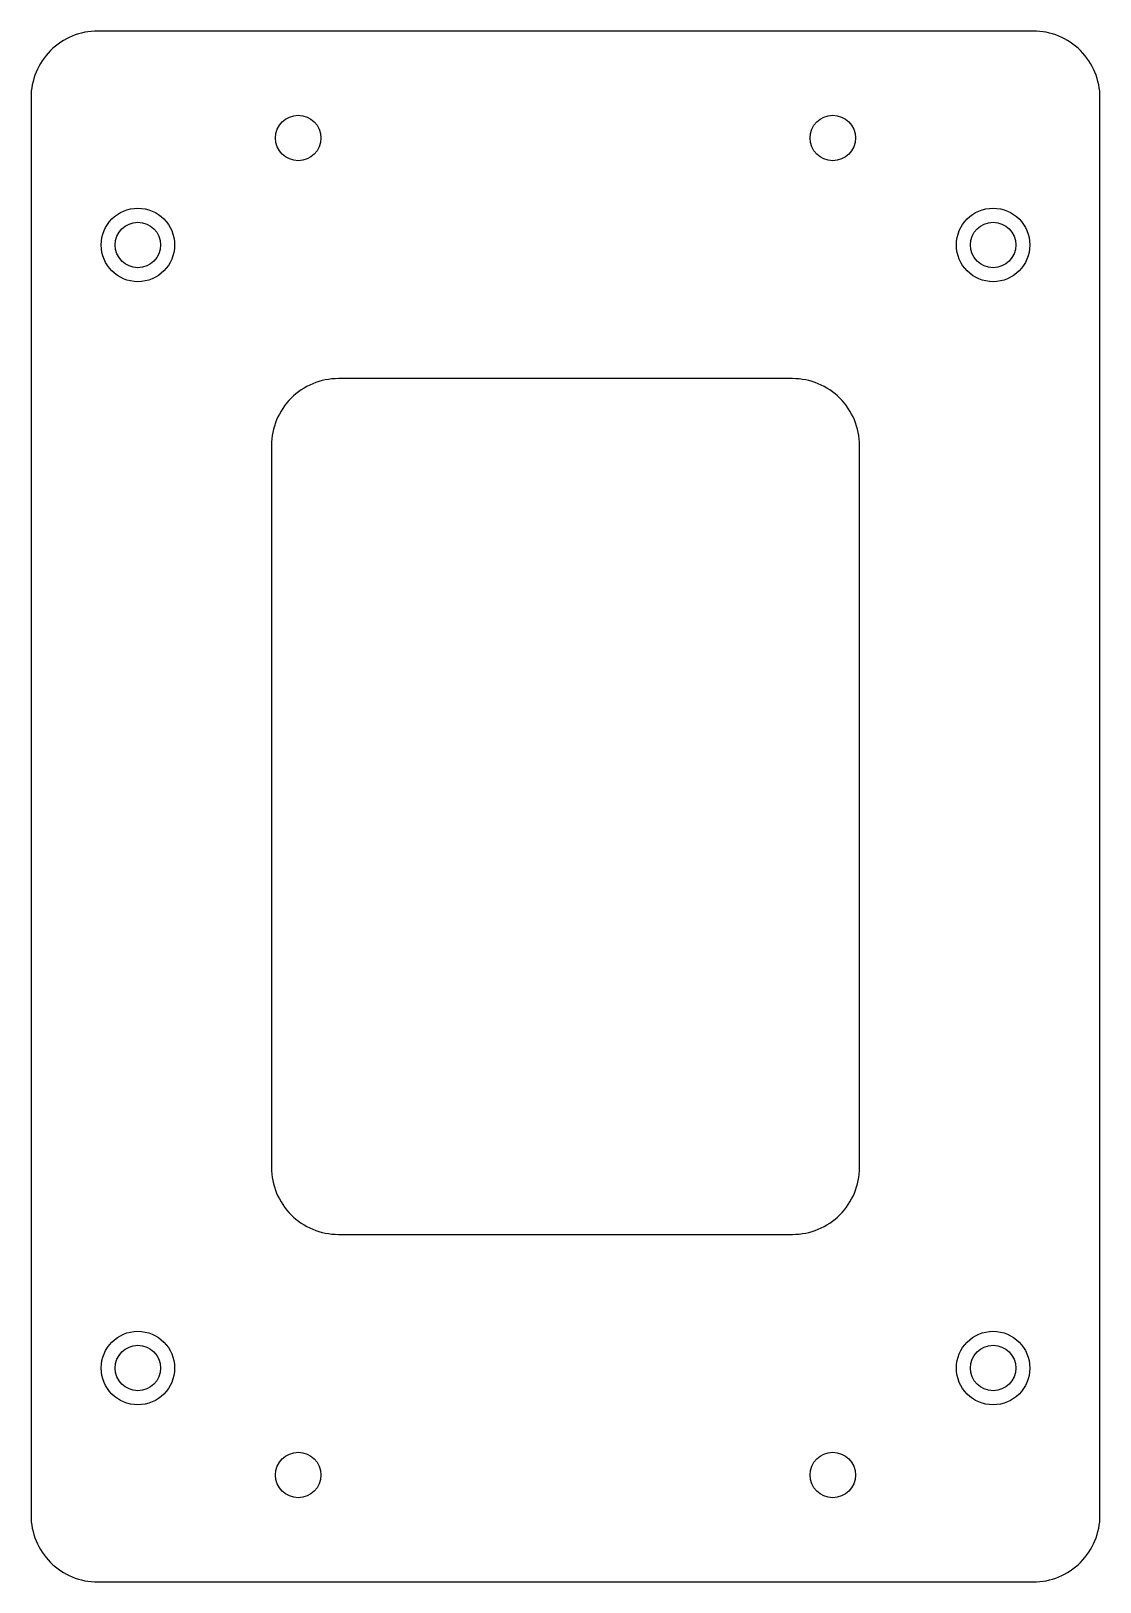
# Model space of a CAD drawing. Header units: millimetres. Extents: x -40 to 40, y -58 to 58.
import ezdxf

# ---------------------------------------------------------------- set-up
doc = ezdxf.new("R2010")
doc.units = ezdxf.units.MM
for name, color, linetype in [('BOSS_REFERENCE', 7, 'Continuous'), ('M3_HOLES', 7, 'Continuous'), ('OUTER', 7, 'Continuous'), ('WINDOW', 7, 'Continuous')]:
    doc.layers.add(name, color=color, linetype=linetype)

msp = doc.modelspace()

# ---------------------------------------------------------------- linework, layer by layer
at = {"layer": 'BOSS_REFERENCE'}
for centre in [(-32, 42), (32, 42), (-32, -42), (32, -42)]:
    msp.add_circle(centre, 2.75, dxfattribs=at)
at = {"layer": 'M3_HOLES'}
for centre in [(-20, 50), (20, 50), (-32, 42), (32, 42), (-32, -42), (32, -42), (-20, -50), (20, -50)]:
    msp.add_circle(centre, 1.7, dxfattribs=at)
at = {"layer": 'OUTER'}
msp.add_lwpolyline([(-35, -58), (35, -58, 0.414214), (40, -53), (40, 53, 0.414214), (35, 58), (-35, 58, 0.414214), (-40, 53), (-40, -53, 0.414214)], format="xyb", close=True, dxfattribs=at)
at = {"layer": 'WINDOW'}
msp.add_lwpolyline([(-17, -32), (17, -32, 0.414214), (22, -27), (22, 27, 0.414214), (17, 32), (-17, 32, 0.414214), (-22, 27), (-22, -27, 0.414214)], format="xyb", close=True, dxfattribs=at)

doc.saveas('drawing.dxf')
